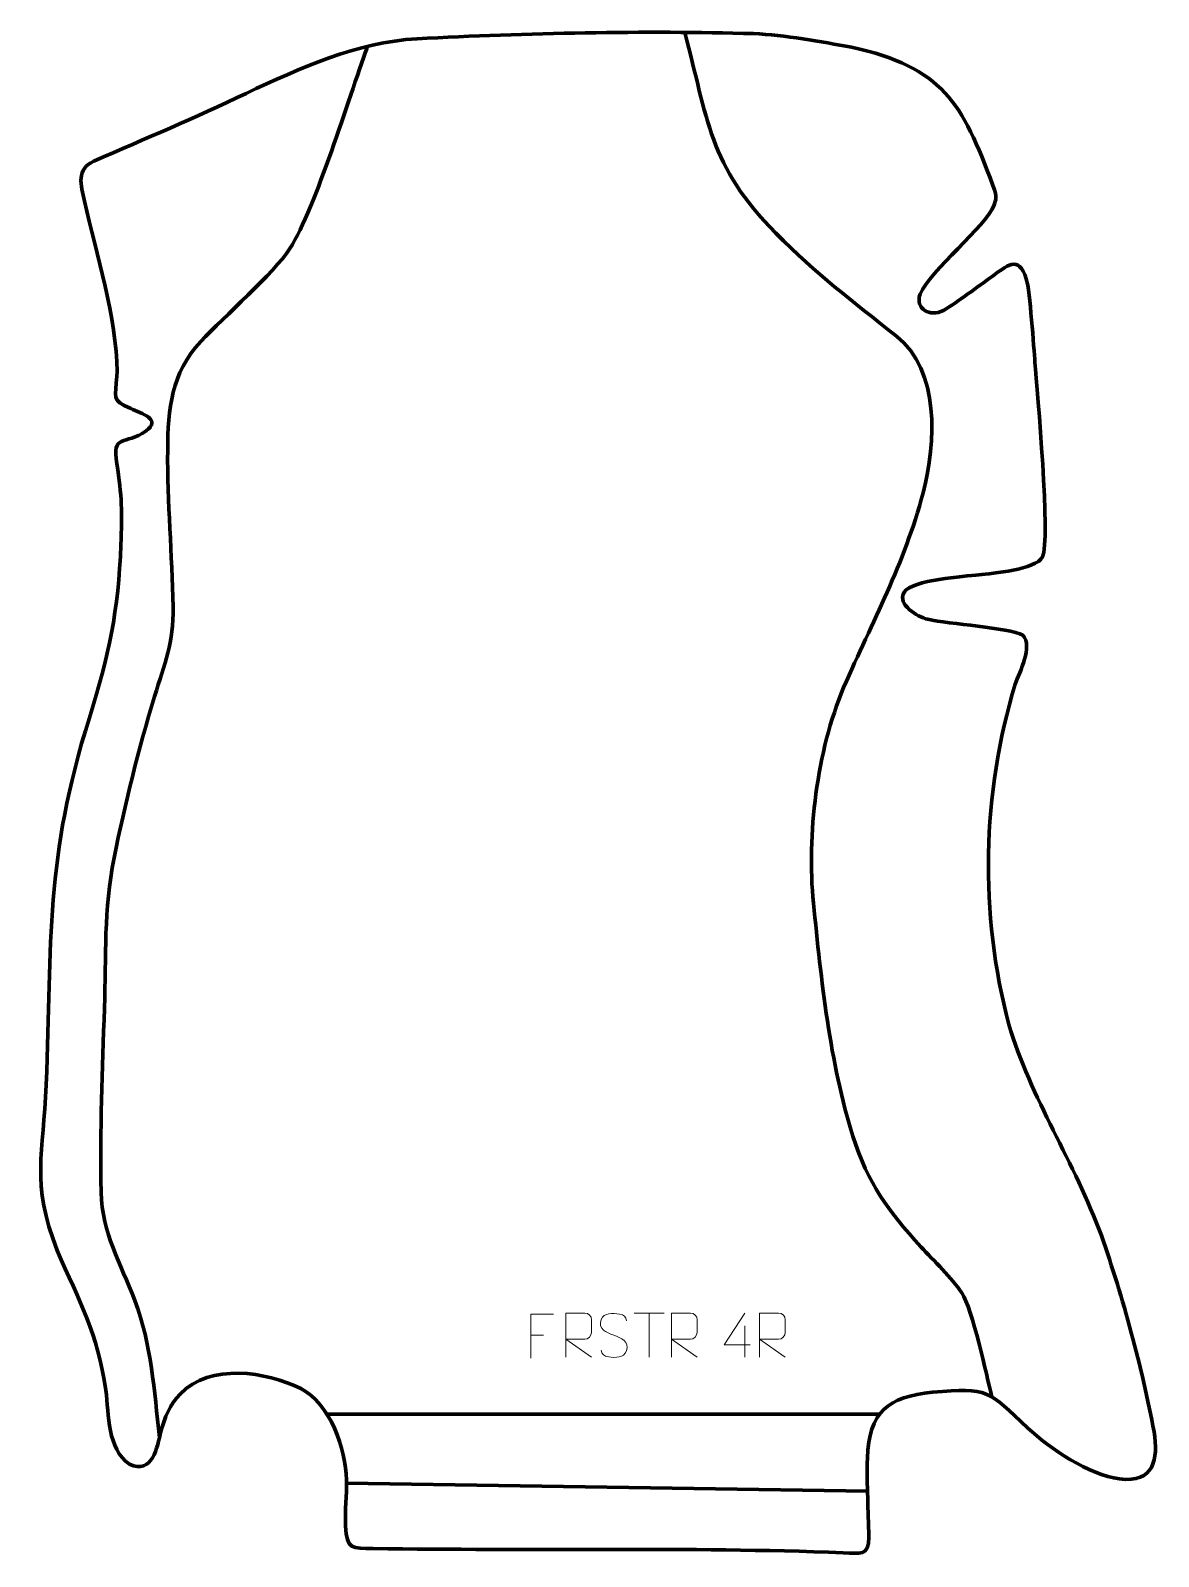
# Model space of a CAD drawing. Header units: millimetres. Extents: x -590 to 50, y -48 to 819.
import ezdxf

# ---------------------------------------------------------------- set-up
doc = ezdxf.new("R2010")
doc.units = ezdxf.units.MM
doc.header["$MEASUREMENT"] = 0
doc.layers.add('layer 2', color=7, linetype='Continuous')
doc.layers.add('layer 3', color=7, linetype='Continuous')

msp = doc.modelspace()

# ---------------------------------------------------------------- linework, layer by layer
at = {"layer": 'layer 2', "color": 140, "lineweight": 158}
for points, knots in [([(-44.514, 42.9126), (-47.6585, 55.7887), (-55.4899, 92.6642), (-61.5706, 102.0265), (-61.5706, 102.0265), (-66.9612, 110.3262), (-77.7541, 120.504), (-84.743, 128.0482), (-84.743, 128.0482), (-103.7382, 149.2251), (-114.7063, 163.6131), (-123.4436, 190.9586), (-123.4436, 190.9586), (-136.5042, 232.3651), (-141.4444, 280.186), (-145.8187, 323.1926), (-145.8187, 323.1926), (-149.7269, 361.9309), (-143.9198, 409.4613), (-128.6829, 445.6911), (-128.6829, 445.6911), (-112.2305, 483.5641), (-94.3585, 515.4575), (-83.5686, 556.2512), (-83.5686, 556.2512), (-76.4204, 585.3212), (-73.7132, 625.3125), (-98.7332, 645.2108), (-98.7332, 645.2108), (-125.0152, 666.1112), (-143.2865, 679.5593), (-167.202, 703.7374), (-167.202, 703.7374), (-205.4385, 742.1354), (-205.7331, 768.5546), (-218.8968, 817.6462)], [0, 0, 0, 0, 0.1, 0.1, 0.1, 0.1, 0.2, 0.2, 0.2, 0.2, 0.3, 0.3, 0.3, 0.3, 0.4, 0.4, 0.4, 0.4, 0.5, 0.5, 0.5, 0.5, 0.6, 0.6, 0.6, 0.6, 0.7, 0.7, 0.7, 0.7, 0.8, 0.8, 0.8, 0.8, 1, 1, 1, 1]), ([(-399.2759, 808.9216), (-410.0693, 779.9711), (-428.0342, 718.9614), (-443.1683, 694.8691), (-443.1683, 694.8691), (-452.3079, 680.861), (-480.3185, 656.4944), (-493.7157, 642.2257), (-493.7157, 642.2257), (-510.6309, 624.0476), (-512.3157, 604.0646), (-512.5329, 580.4014), (-512.5329, 580.4014), (-512.7413, 551.0794), (-510.0182, 521.0264), (-509.4381, 491.4887), (-509.4381, 491.4887), (-509.0763, 470.8613), (-514.2117, 459.697), (-520.0326, 440.5324), (-520.0326, 440.5324), (-529.0753, 410.7604), (-536.8057, 379.5074), (-542.9459, 349.0344), (-542.9459, 349.0344), (-549.0186, 318.7227), (-547.3728, 293.9382), (-548.4469, 263.6562), (-548.4469, 263.6562), (-549.6828, 228.8129), (-550.9752, 194.1193), (-550.306, 159.2407), (-550.306, 159.2407), (-549.6608, 135.3136), (-539.3629, 119.4041), (-531.197, 97.706), (-531.197, 97.706), (-521.5844, 72.1639), (-520.3312, 46.8081), (-517.1254, 20.1393)], [0, 0, 0, 0, 0.09090909, 0.09090909, 0.09090909, 0.09090909, 0.18181818, 0.18181818, 0.18181818, 0.18181818, 0.27272727, 0.27272727, 0.27272727, 0.27272727, 0.36363636, 0.36363636, 0.36363636, 0.36363636, 0.45454545, 0.45454545, 0.45454545, 0.45454545, 0.54545455, 0.54545455, 0.54545455, 0.54545455, 0.63636364, 0.63636364, 0.63636364, 0.63636364, 0.72727273, 0.72727273, 0.72727273, 0.72727273, 0.81818182, 0.81818182, 0.81818182, 0.81818182, 1, 1, 1, 1])]:
    msp.add_open_spline(points, degree=3, knots=knots, dxfattribs=at)
for points in [[(-422.0726, 33.0767), (-422.0726, 33.0767), (-108.2469, 33.1205), (-108.2469, 33.1205)], [(-410.9013, -5.9904), (-410.9013, -5.9904), (-115.1492, -10.4897), (-115.1492, -10.4897)]]:
    msp.add_open_spline(points, degree=3, dxfattribs=at)
at = {"layer": 'layer 3', "color": 242, "lineweight": 158}
msp.add_open_spline([(-467.9444, 783.0371), (-437.5108, 797.3369), (-404.932, 812.09), (-370.9469, 814.0468), (-370.9469, 814.0468), (-308.5611, 817.3137), (-242.178, 818.7136), (-179.7815, 816.9436), (-179.7815, 816.9436), (-162.4964, 816.09), (-141.3534, 812.4265), (-124.1832, 809.236), (-124.1832, 809.236), (-72.3785, 797.7238), (-61.4515, 777.8836), (-43.8946, 730.6329), (-43.8946, 730.6329), (-41.234, 723.4725), (-42.2887, 723.061), (-43.2253, 719.7802), (-43.2253, 719.7802), (-47.4882, 707.7801), (-79.8891, 682.1973), (-85.2882, 669.0893), (-85.2882, 669.0893), (-88.256, 660.6624), (-79.7271, 655.9287), (-72.0393, 659.7384), (-72.0393, 659.7384), (-63.2671, 665.1101), (-52.8922, 672.9792), (-44.3904, 679.0776), (-44.3904, 679.0776), (-36.2905, 684.8877), (-29.475, 691.8613), (-24.9985, 677.7353), (-24.9985, 677.7353), (-22.8096, 670.8282), (-20.7351, 638.4432), (-20.0624, 630.2221), (-20.0624, 630.2221), (-18.7457, 614.1494), (-11.0709, 529.1326), (-15.8087, 519.8098), (-15.8087, 519.8098), (-19.4997, 512.5467), (-44.397, 510.5639), (-51.8387, 509.7156), (-51.8387, 509.7156), (-60.3206, 508.7488), (-89.5186, 507.0302), (-94.406, 499.8061), (-94.406, 499.8061), (-98.3226, 492.7072), (-87.0199, 485.8439), (-80.9248, 484.4384), (-80.9248, 484.4384), (-68.6634, 481.6107), (-35.3142, 479.902), (-26.8427, 475.3754), (-26.8427, 475.3754), (-21.1852, 468.743), (-28.7554, 454.8763), (-31.2082, 447.7032), (-31.2082, 447.7032), (-50.1272, 385.6626), (-51.6137, 317.1822), (-34.8593, 254.4665), (-34.8593, 254.4665), (-22.5324, 212.6267), (2.5969, 175.8933), (17.6538, 134.5079), (17.6538, 134.5079), (29.9623, 99.7072), (40.7259, 59.444), (47.618, 23.171), (47.618, 23.171), (50.0948, 7.4763), (47.5421, -6.0922), (27.9868, -3.6077), (27.9868, -3.6077), (10.5436, -1.3915), (-11.3195, 13.5938), (-24.1335, 25.2612), (-24.1335, 25.2612), (-46.7599, 46.5993), (-46.2723, 48.4055), (-78.1497, 45.6051), (-78.1497, 45.6051), (-103.5875, 43.1231), (-114.3295, 34.309), (-115.2238, 8.1662), (-115.2238, 8.1662), (-115.6159, -7.3056), (-114.6139, -21.4098), (-114.3929, -36.6275), (-114.3929, -36.6275), (-114.2329, -47.6405), (-119.364, -45.8996), (-128.8986, -45.5115), (-128.8986, -45.5115), (-217.7988, -42.1745), (-306.9877, -44.5175), (-395.8995, -43.1322), (-395.8995, -43.1322), (-407.9654, -42.958), (-410.6445, -43.9406), (-411.5589, -30.4165), (-411.5589, -30.4165), (-411.8828, -21.0055), (-410.849, -13.0649), (-410.8965, -4.1645), (-410.8965, -4.1645), (-411.5738, 13.2004), (-420.1949, 39.4549), (-436.8226, 47.6459), (-436.8226, 47.6459), (-456.6049, 57.3909), (-488.3615, 62.2491), (-505.4233, 44.6052), (-505.4233, 44.6052), (-511.321, 38.5062), (-514.2811, 31.4751), (-516.3725, 23.374), (-516.3725, 23.374), (-518.4815, 14.5723), (-521.1059, -1.4661), (-534.235, 4.7622), (-534.235, 4.7622), (-546.8528, 13.5596), (-545.8265, 32.6138), (-547.6784, 46.7682), (-547.6784, 46.7682), (-552.1545, 79.0971), (-562.7323, 96.9607), (-575.2397, 126.0969), (-575.2397, 126.0969), (-590.4162, 164.8843), (-582.9775, 180.9301), (-581.4902, 220.2285), (-581.4902, 220.2285), (-578.3739, 302.5715), (-582.1626, 348.4208), (-557.0083, 428.4748), (-557.0083, 428.4748), (-545.9483, 463.6734), (-540.456, 489.431), (-539.0856, 526.7152), (-539.0856, 526.7152), (-538.3377, 544.9556), (-538.5411, 554.5748), (-541.4157, 572.7065), (-541.4157, 572.7065), (-544.2057, 590.3048), (-536.8962, 582.869), (-524.8233, 591.4177), (-524.8233, 591.4177), (-515.6469, 597.9154), (-527.5544, 601.3854), (-533.5386, 604.0432), (-533.5386, 604.0432), (-544.8608, 609.072), (-541.9603, 610.422), (-541.4136, 622.5308), (-541.4136, 622.5308), (-541.4136, 622.5308), (-541.2961, 625.1318), (-541.2961, 625.1318), (-541.2961, 625.1318), (-541.3993, 654.9997), (-552.9604, 692.3395), (-559.7982, 721.8009), (-559.7982, 721.8009), (-561.9582, 731.1731), (-564.547, 740.1063), (-554.3682, 744.569), (-554.3682, 744.569), (-524.9784, 757.4542), (-497.3318, 768.9724), (-467.9444, 783.0371)], degree=3, knots=[0, 0, 0, 0, 0.02173913, 0.02173913, 0.02173913, 0.02173913, 0.04347826, 0.04347826, 0.04347826, 0.04347826, 0.06521739, 0.06521739, 0.06521739, 0.06521739, 0.08695652, 0.08695652, 0.08695652, 0.08695652, 0.10869565, 0.10869565, 0.10869565, 0.10869565, 0.13043478, 0.13043478, 0.13043478, 0.13043478, 0.15217391, 0.15217391, 0.15217391, 0.15217391, 0.17391304, 0.17391304, 0.17391304, 0.17391304, 0.19565217, 0.19565217, 0.19565217, 0.19565217, 0.2173913, 0.2173913, 0.2173913, 0.2173913, 0.23913043, 0.23913043, 0.23913043, 0.23913043, 0.26086957, 0.26086957, 0.26086957, 0.26086957, 0.2826087, 0.2826087, 0.2826087, 0.2826087, 0.30434783, 0.30434783, 0.30434783, 0.30434783, 0.32608696, 0.32608696, 0.32608696, 0.32608696, 0.34782609, 0.34782609, 0.34782609, 0.34782609, 0.36956522, 0.36956522, 0.36956522, 0.36956522, 0.39130435, 0.39130435, 0.39130435, 0.39130435, 0.41304348, 0.41304348, 0.41304348, 0.41304348, 0.43478261, 0.43478261, 0.43478261, 0.43478261, 0.45652174, 0.45652174, 0.45652174, 0.45652174, 0.47826087, 0.47826087, 0.47826087, 0.47826087, 0.5, 0.5, 0.5, 0.5, 0.52173913, 0.52173913, 0.52173913, 0.52173913, 0.54347826, 0.54347826, 0.54347826, 0.54347826, 0.56521739, 0.56521739, 0.56521739, 0.56521739, 0.58695652, 0.58695652, 0.58695652, 0.58695652, 0.60869565, 0.60869565, 0.60869565, 0.60869565, 0.63043478, 0.63043478, 0.63043478, 0.63043478, 0.65217391, 0.65217391, 0.65217391, 0.65217391, 0.67391304, 0.67391304, 0.67391304, 0.67391304, 0.69565217, 0.69565217, 0.69565217, 0.69565217, 0.7173913, 0.7173913, 0.7173913, 0.7173913, 0.73913043, 0.73913043, 0.73913043, 0.73913043, 0.76086957, 0.76086957, 0.76086957, 0.76086957, 0.7826087, 0.7826087, 0.7826087, 0.7826087, 0.80434783, 0.80434783, 0.80434783, 0.80434783, 0.82608696, 0.82608696, 0.82608696, 0.82608696, 0.84782609, 0.84782609, 0.84782609, 0.84782609, 0.86956522, 0.86956522, 0.86956522, 0.86956522, 0.89130435, 0.89130435, 0.89130435, 0.89130435, 0.91304348, 0.91304348, 0.91304348, 0.91304348, 0.93478261, 0.93478261, 0.93478261, 0.93478261, 0.95652174, 0.95652174, 0.95652174, 0.95652174, 1, 1, 1, 1], dxfattribs=at)
at = {"layer": 'layer 3', "color": 250, "lineweight": 9}
for points, knots in [([(-293.4797, 89.9331), (-293.4797, 89.9331), (-306.3537, 89.9331), (-306.3537, 89.9331), (-306.3537, 89.9331), (-306.3537, 89.9331), (-306.3537, 64.9795), (-306.3537, 64.9795)], [0, 0, 0, 0, 0.33333333, 0.33333333, 0.33333333, 0.33333333, 1, 1, 1, 1]), ([(-286.5176, 65.5767), (-286.5176, 65.5767), (-286.5176, 90.5302), (-286.5176, 90.5302), (-286.5176, 90.5302), (-282.9228, 90.5302), (-279.3273, 90.5302), (-275.7321, 90.5302), (-275.7321, 90.5302), (-273.4068, 90.4925), (-271.8495, 89.0025), (-271.8536, 86.6361), (-271.8536, 86.6361), (-271.854, 84.6006), (-271.854, 81.5412), (-271.8536, 79.5052), (-271.8536, 79.5052), (-271.8601, 77.6297), (-273.6724, 75.6879), (-275.6819, 75.6688), (-275.6819, 75.6688), (-275.6819, 75.6688), (-286.5176, 75.6688), (-286.5176, 75.6688), (-286.5176, 75.6688), (-286.5176, 75.6688), (-271.8629, 65.5767), (-271.8629, 65.5767)], [0, 0, 0, 0, 0.125, 0.125, 0.125, 0.125, 0.25, 0.25, 0.25, 0.25, 0.375, 0.375, 0.375, 0.375, 0.5, 0.5, 0.5, 0.5, 0.625, 0.625, 0.625, 0.625, 0.75, 0.75, 0.75, 0.75, 1, 1, 1, 1]), ([(-259.1855, 78.0534), (-263.4338, 79.5238), (-268.3419, 81.3196), (-266.3368, 86.8399), (-266.3368, 86.8399), (-264.8333, 90.9798), (-259.6197, 90.5913), (-256.0161, 89.9902), (-256.0161, 89.9902), (-253.1555, 89.513), (-252.2908, 88.2998), (-251.9802, 86.2157)], [0, 0, 0, 0, 0.25, 0.25, 0.25, 0.25, 0.5, 0.5, 0.5, 0.5, 1, 1, 1, 1]), ([(-226.5176, 65.5766), (-226.5176, 65.5766), (-226.5176, 90.5301), (-226.5176, 90.5301), (-226.5176, 90.5301), (-222.9228, 90.5301), (-219.3273, 90.5301), (-215.7321, 90.5301), (-215.7321, 90.5301), (-213.4068, 90.4924), (-211.8495, 89.0024), (-211.8536, 86.636), (-211.8536, 86.636), (-211.854, 84.6005), (-211.854, 81.5411), (-211.8536, 79.5051), (-211.8536, 79.5051), (-211.8601, 77.6296), (-213.6724, 75.6878), (-215.6819, 75.6687), (-215.6819, 75.6687), (-215.6819, 75.6687), (-226.5176, 75.6687), (-226.5176, 75.6687), (-226.5176, 75.6687), (-226.5176, 75.6687), (-211.8629, 65.5766), (-211.8629, 65.5766)], [0, 0, 0, 0, 0.125, 0.125, 0.125, 0.125, 0.25, 0.25, 0.25, 0.25, 0.375, 0.375, 0.375, 0.375, 0.5, 0.5, 0.5, 0.5, 0.625, 0.625, 0.625, 0.625, 0.75, 0.75, 0.75, 0.75, 1, 1, 1, 1]), ([(-181.7747, 72.4699), (-181.7747, 72.4699), (-196.5964, 72.4699), (-196.5964, 72.4699), (-196.5964, 72.4699), (-196.5964, 72.4699), (-184.7188, 90.5404), (-184.7188, 90.5404)], [0, 0, 0, 0, 0.33333333, 0.33333333, 0.33333333, 0.33333333, 1, 1, 1, 1]), ([(-176.5176, 65.5766), (-176.5176, 65.5766), (-176.5176, 90.5301), (-176.5176, 90.5301), (-176.5176, 90.5301), (-172.9228, 90.5301), (-169.3273, 90.5301), (-165.7321, 90.5301), (-165.7321, 90.5301), (-163.4068, 90.4924), (-161.8495, 89.0024), (-161.8536, 86.636), (-161.8536, 86.636), (-161.854, 84.6005), (-161.854, 81.5411), (-161.8536, 79.5051), (-161.8536, 79.5051), (-161.8601, 77.6296), (-163.6724, 75.6878), (-165.6819, 75.6687), (-165.6819, 75.6687), (-165.6819, 75.6687), (-176.5176, 75.6687), (-176.5176, 75.6687), (-176.5176, 75.6687), (-176.5176, 75.6687), (-161.8629, 65.5766), (-161.8629, 65.5766)], [0, 0, 0, 0, 0.125, 0.125, 0.125, 0.125, 0.25, 0.25, 0.25, 0.25, 0.375, 0.375, 0.375, 0.375, 0.5, 0.5, 0.5, 0.5, 0.625, 0.625, 0.625, 0.625, 0.75, 0.75, 0.75, 0.75, 1, 1, 1, 1]), ([(-259.1855, 78.0533), (-255.1669, 76.4066), (-250.1374, 74.5183), (-251.9714, 69.158), (-251.9714, 69.158), (-253.4312, 64.8916), (-258.342, 65.1483), (-262.0681, 65.703), (-262.0681, 65.703), (-264.8181, 66.1128), (-266.039, 67.3263), (-266.417, 69.4385)], [0, 0, 0, 0, 0.25, 0.25, 0.25, 0.25, 0.5, 0.5, 0.5, 0.5, 1, 1, 1, 1])]:
    msp.add_open_spline(points, degree=3, knots=knots, dxfattribs=at)
for points in [[(-247.6791, 90.5066), (-247.6791, 90.5066), (-230.6919, 90.5066), (-230.6919, 90.5066)], [(-239.1853, 65.5766), (-239.1853, 65.5766), (-239.1853, 90.5301), (-239.1853, 90.5301)], [(-306.3537, 78.0534), (-306.3537, 78.0534), (-299.1856, 78.0534), (-299.1856, 78.0534)], [(-184.7188, 83.231), (-184.7188, 83.231), (-184.7188, 65.5663), (-184.7188, 65.5663)]]:
    msp.add_open_spline(points, degree=3, dxfattribs=at)

doc.saveas('drawing.dxf')
